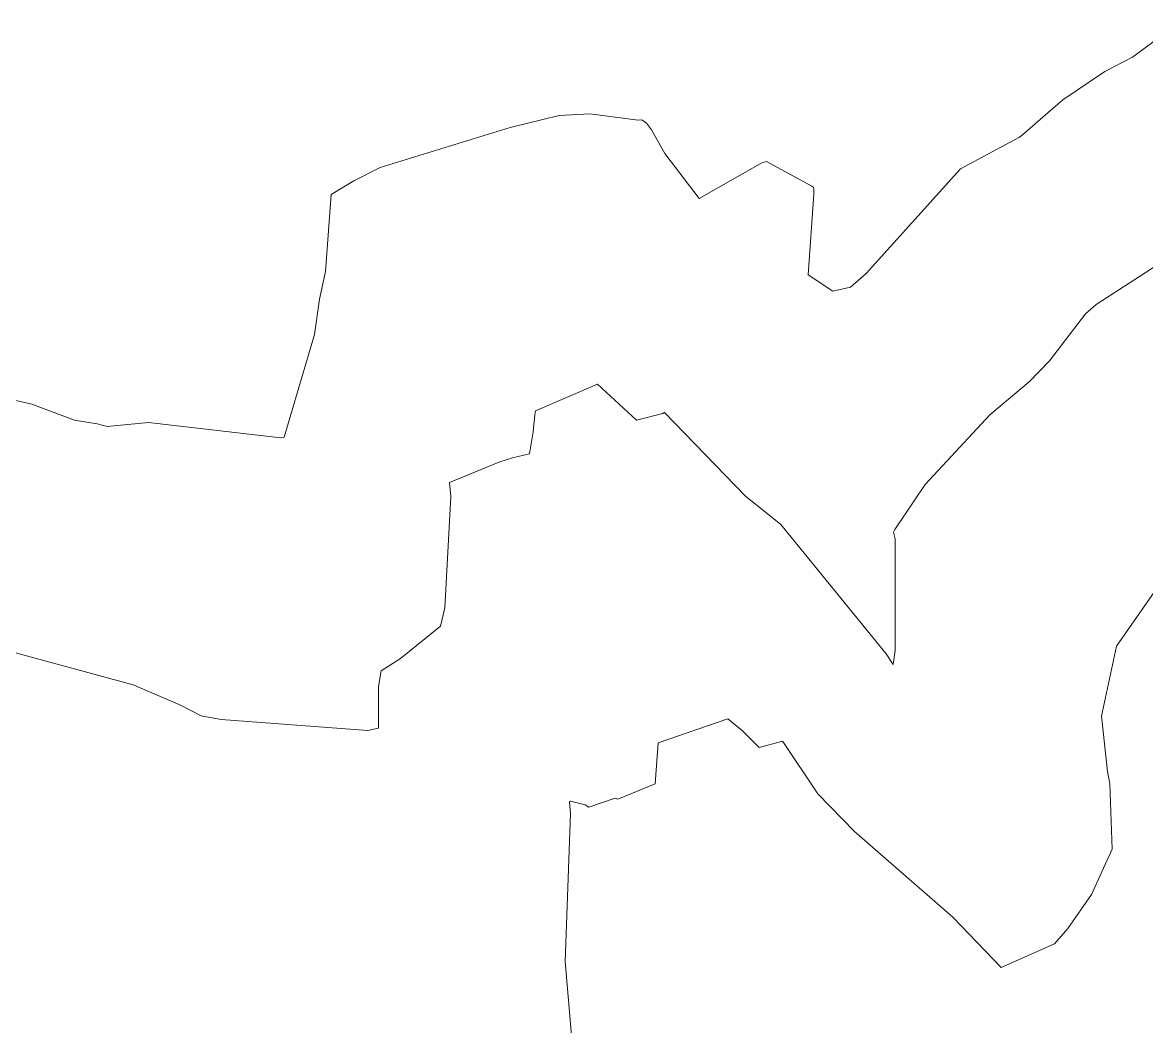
# Model space of a CAD drawing. Header units: metres. Extents: x 809241 to 811075, y 9156873 to 9158251.
# Drawn here: x 810303.1 to 810369.7, y 9157798.1 to 9157857.6 of the extents above; entities that cross this region are included whole.
import ezdxf

# ---------------------------------------------------------------- set-up
doc = ezdxf.new("R2010")
doc.units = ezdxf.units.M
doc.layers.add('C-TOPO-MAJR', color=9, linetype='Continuous')

msp = doc.modelspace()

# ---------------------------------------------------------------- linework, layer by layer
at = {"layer": 'C-TOPO-MAJR', "color": 9, "linetype": 'Continuous', "lineweight": 5}
for points, elevation in [([(810371.599, 9157857.573), (810368.826, 9157855.51), (810367.183, 9157854.669), (810364.711, 9157852.99), (810362.176, 9157850.813), (810362.161, 9157850.804), (810362.134, 9157850.776), (810358.645, 9157848.905), (810353.053, 9157842.719), (810352.132, 9157841.901), (810351.083, 9157841.676), (810349.621, 9157842.639), (810349.96, 9157847.402), (810349.958, 9157847.731), (810349.942, 9157847.804), (810349.835, 9157847.886), (810347.16, 9157849.35), (810346.886, 9157849.259), (810343.18, 9157847.147), (810341.145, 9157849.823), (810340.348, 9157851.225), (810340.051, 9157851.608), (810339.773, 9157851.803), (810339.56, 9157851.8), (810336.691, 9157852.169), (810334.892, 9157852.07), (810331.987, 9157851.359), (810324.286, 9157848.985), (810322.738, 9157848.2), (810321.39, 9157847.386), (810321.05, 9157842.84), (810320.692, 9157841.193), (810320.391, 9157839.106), (810318.61, 9157833.022), (810318.407, 9157832.978), (810310.575, 9157833.904), (810308.135, 9157833.655), (810307.537, 9157833.817), (810306.2, 9157834.04), (810303.671, 9157834.973), (810302.199, 9157835.318)], 2580), ([(810373.26, 9157845.144), (810366.669, 9157840.872), (810366.038, 9157840.33), (810363.914, 9157837.549), (810362.717, 9157836.308), (810360.376, 9157834.344), (810356.542, 9157830.217), (810354.757, 9157827.566), (810354.677, 9157827.411), (810354.774, 9157827.019), (810354.77, 9157820.408), (810354.665, 9157819.575), (810354.252, 9157820.212), (810348.011, 9157827.862), (810345.921, 9157829.529), (810341.129, 9157834.493), (810341.02, 9157834.435), (810339.466, 9157834.035), (810337.159, 9157836.165), (810333.493, 9157834.581), (810333.452, 9157834.353), (810333.351, 9157833.352), (810333.123, 9157832.046), (810332.116, 9157831.8), (810331.369, 9157831.56), (810328.384, 9157830.338), (810328.469, 9157829.522), (810328.11, 9157822.92), (810327.866, 9157821.84), (810325.486, 9157819.926), (810324.339, 9157819.194), (810324.198, 9157818.278), (810324.183, 9157815.803), (810323.562, 9157815.673), (810314.865, 9157816.321), (810313.696, 9157816.527), (810312.431, 9157817.188), (810309.674, 9157818.363), (810300.003, 9157820.989)], 2570), ([(810370.25, 9157824.055), (810367.886, 9157820.663), (810366.986, 9157816.521), (810367.346, 9157813.236), (810367.49, 9157812.502), (810367.616, 9157808.65), (810366.398, 9157805.966), (810364.99, 9157803.939), (810364.215, 9157803.045), (810361.048, 9157801.643), (810358.197, 9157804.615), (810352.367, 9157809.693), (810350.194, 9157811.922), (810348.116, 9157815.011), (810348.055, 9157815.005), (810346.727, 9157814.663), (810345.733, 9157815.648), (810344.864, 9157816.359), (810340.75, 9157814.94), (810340.567, 9157812.499), (810338.363, 9157811.608), (810338.202, 9157811.662), (810336.632, 9157811.126), (810336.432, 9157811.262), (810335.56, 9157811.472), (810335.494, 9157811.445), (810335.56, 9157810.755), (810335.24, 9157802.001), (810335.675, 9157796.92)], 2560)]:
    msp.add_lwpolyline(points, dxfattribs=dict(at, elevation=elevation))

doc.saveas('drawing.dxf')
